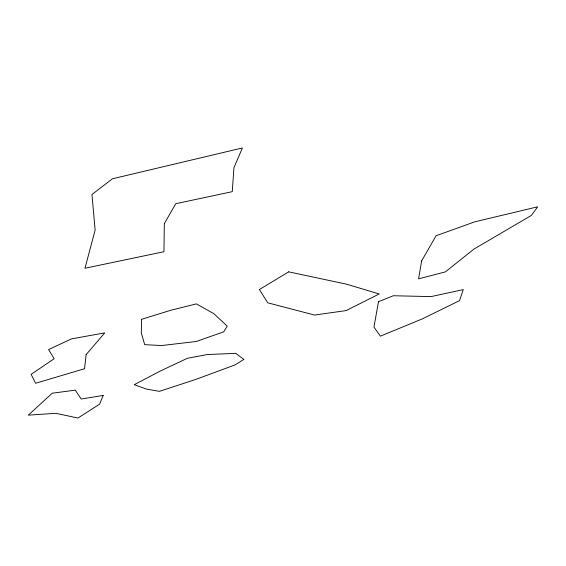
<?xml version="1.0" encoding="UTF-8"?>
<svg xmlns="http://www.w3.org/2000/svg" width="566" height="566" viewBox="0 0 566 566"><rect width="100%" height="100%" fill="white"/><g stroke="black" fill="none" stroke-linecap="round" stroke-linejoin="round"><path stroke-width="0.85" d="M164.324 223.676L163.942 251.721L84.971 268.256L95.145 230.051L91.954 194.499L112.429 178.785L242.404 147.959L233.942 167.713L232.258 191.669L175.729 203.71L164.324 223.676M141.634 319.281L141.295 332.829L144.691 344.659L161.657 345.543L196.232 341.489L223.648 331.86L227.249 326.136L213.785 313.621L196.381 303.885L171.059 310.196L141.634 319.281M86.124 354.62L84.546 368.728L35.616 383.274L31.137 374.338L54.173 358.717L48.577 349.597L71.443 338.885L104.745 332.893L86.124 354.62M421.67 260.848L418.578 278.847L445.385 271.899L473.883 249.139L531.396 215.391L537.7 206.802L474.754 221.837L436.103 235.739L421.67 260.848M378.47 301.699L373.963 327.084L380.359 336.162L422.271 318.899L459.528 300.659L463.264 289.594L431.073 296.598L393.32 295.749L378.47 301.699M103.175 395.436L99.637 404.152L77.952 418.041L55.885 413.314L28.3 415.154L52.235 393.221L75.292 390.137L81.179 399.023L103.175 395.436M243.84 359.396L235.166 364.872L195.39 379.56L159.371 391.347L146.417 389.061L134.284 384.682L159.845 371.268L187.438 358.257L207.439 354.528L235.774 353.361L243.84 359.396M288.674 271.843L259.398 289.544L267.739 302.803L314.569 315.057L346.088 310.6L379.22 293.973L346.654 284.203L288.674 271.843"/></g></svg>
